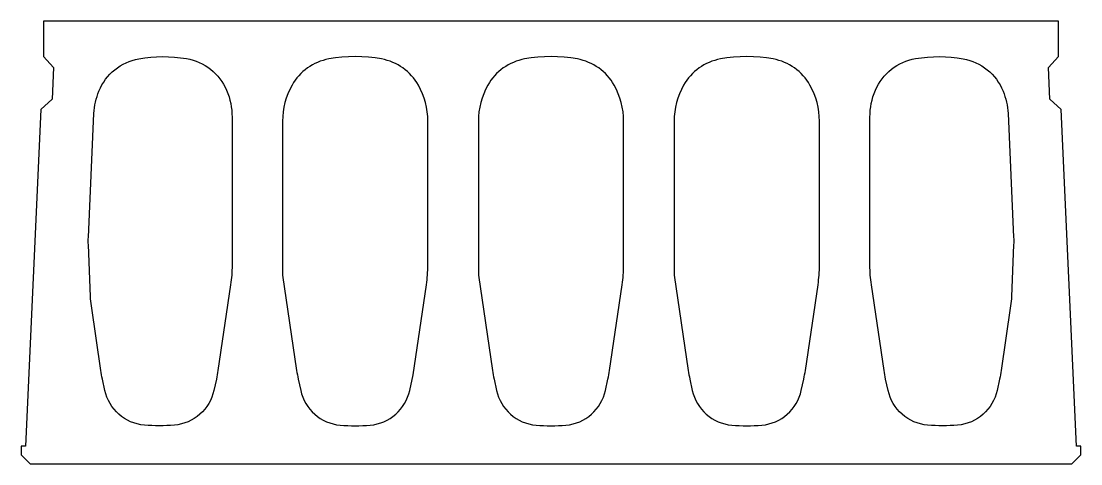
# Model space of a CAD drawing. Header units: millimetres. Extents: x 0 to 1196, y 0 to 500.
import ezdxf

# ---------------------------------------------------------------- set-up
doc = ezdxf.new("R2010")
doc.units = ezdxf.units.MM
doc.layers.add('reinforced concrete', color=7, linetype='Continuous')

msp = doc.modelspace()

# ---------------------------------------------------------------- linework, layer by layer
at = {"layer": 'reinforced concrete'}
msp.add_lwpolyline([(36.5, 447.7), (34.8, 411.8), (22.3, 400.1), (5, 20), (0, 20), (0, 10), (10, 0), (1186, 0), (1196, 10), (1196, 20), (1191, 20), (1173.7, 400.1), (1161.2, 411.8), (1159.5, 447.7), (1171, 460), (1171, 500), (25, 500), (25, 460)], close=True, dxfattribs=at)
for points in [[(89.9, 105.6), (79.2, 178.3, -0.026446), (78.2, 188.9), (75.8, 247.3, -0.021596), (75.8, 256), (82.1, 395.8, -0.083125), (87.8, 421.1, -0.257115), (132.8, 457.5, -0.086184), (186.5, 457.8, -0.257203), (231.9, 421.9, -0.099704), (238, 391.5), (238, 224.3, -0.036732), (236.4, 202.3), (222.1, 105.6, -0.01653), (220.3, 95.8), (217.5, 83, -0.329557), (172.9, 43.7, -0.04224), (139.1, 43.7, -0.329557), (94.5, 83), (91.7, 95.8, -0.01653)], [(295, 213.2), (310.9, 105.6, 0.01653), (312.7, 95.8), (315.5, 83, 0.329557), (360.1, 43.7, 0.04224), (393.9, 43.7, 0.329557), (438.5, 83), (442.3, 100.7), (457.4, 202.3, 0.036732), (459, 224.3), (459, 387, 0.128786), (448.3, 427.7, 0.223043), (406.8, 457.3, 0.090581), (347.2, 457.3, 0.223043), (305.7, 427.7, 0.128786), (295, 387)], [(516, 213.2), (531.9, 105.6, 0.01653), (533.7, 95.8), (536.5, 83, 0.329557), (581.1, 43.7, 0.04224), (614.9, 43.7, 0.329557), (659.5, 83), (662.3, 95.8, 0.01653), (664.1, 105.6), (678.4, 202.3, 0.036732), (680, 224.3), (680, 387, 0.128786), (669.3, 427.7, 0.223043), (627.8, 457.3, 0.090581), (568.2, 457.3, 0.223043), (526.7, 427.7, 0.128786), (516, 387)], [(737, 213.2), (752.9, 105.6, 0.01653), (754.7, 95.8), (757.5, 83, 0.329557), (802.1, 43.7, 0.04224), (835.9, 43.7, 0.329557), (880.5, 83), (883.3, 95.8, 0.01653), (885.1, 105.6), (899.4, 202.3, 0.036732), (901, 224.3), (901, 387, 0.128786), (890.3, 427.7, 0.223043), (848.8, 457.3, 0.090581), (789.2, 457.3, 0.223043), (747.7, 427.7, 0.128786), (737, 387)], [(1104.3, 95.8), (1101.5, 83, -0.329557), (1056.9, 43.7, -0.04224), (1023.1, 43.7, -0.329557), (978.5, 83), (975.7, 95.8, -0.01653), (973.9, 105.6), (959.6, 202.3, -0.036732), (958, 224.3), (958, 391.5, -0.099704), (964.1, 421.9, -0.257203), (1009.5, 457.8, -0.086184), (1063.2, 457.5, -0.257115), (1108.2, 421.1, -0.083125), (1113.9, 395.8), (1120.2, 256, -0.021596), (1120.2, 247.3), (1117.8, 188.9, -0.026446), (1116.8, 178.3), (1106.1, 105.6, -0.01653)]]:
    msp.add_lwpolyline(points, format="xyb", close=True, dxfattribs=at)

doc.saveas('drawing.dxf')
